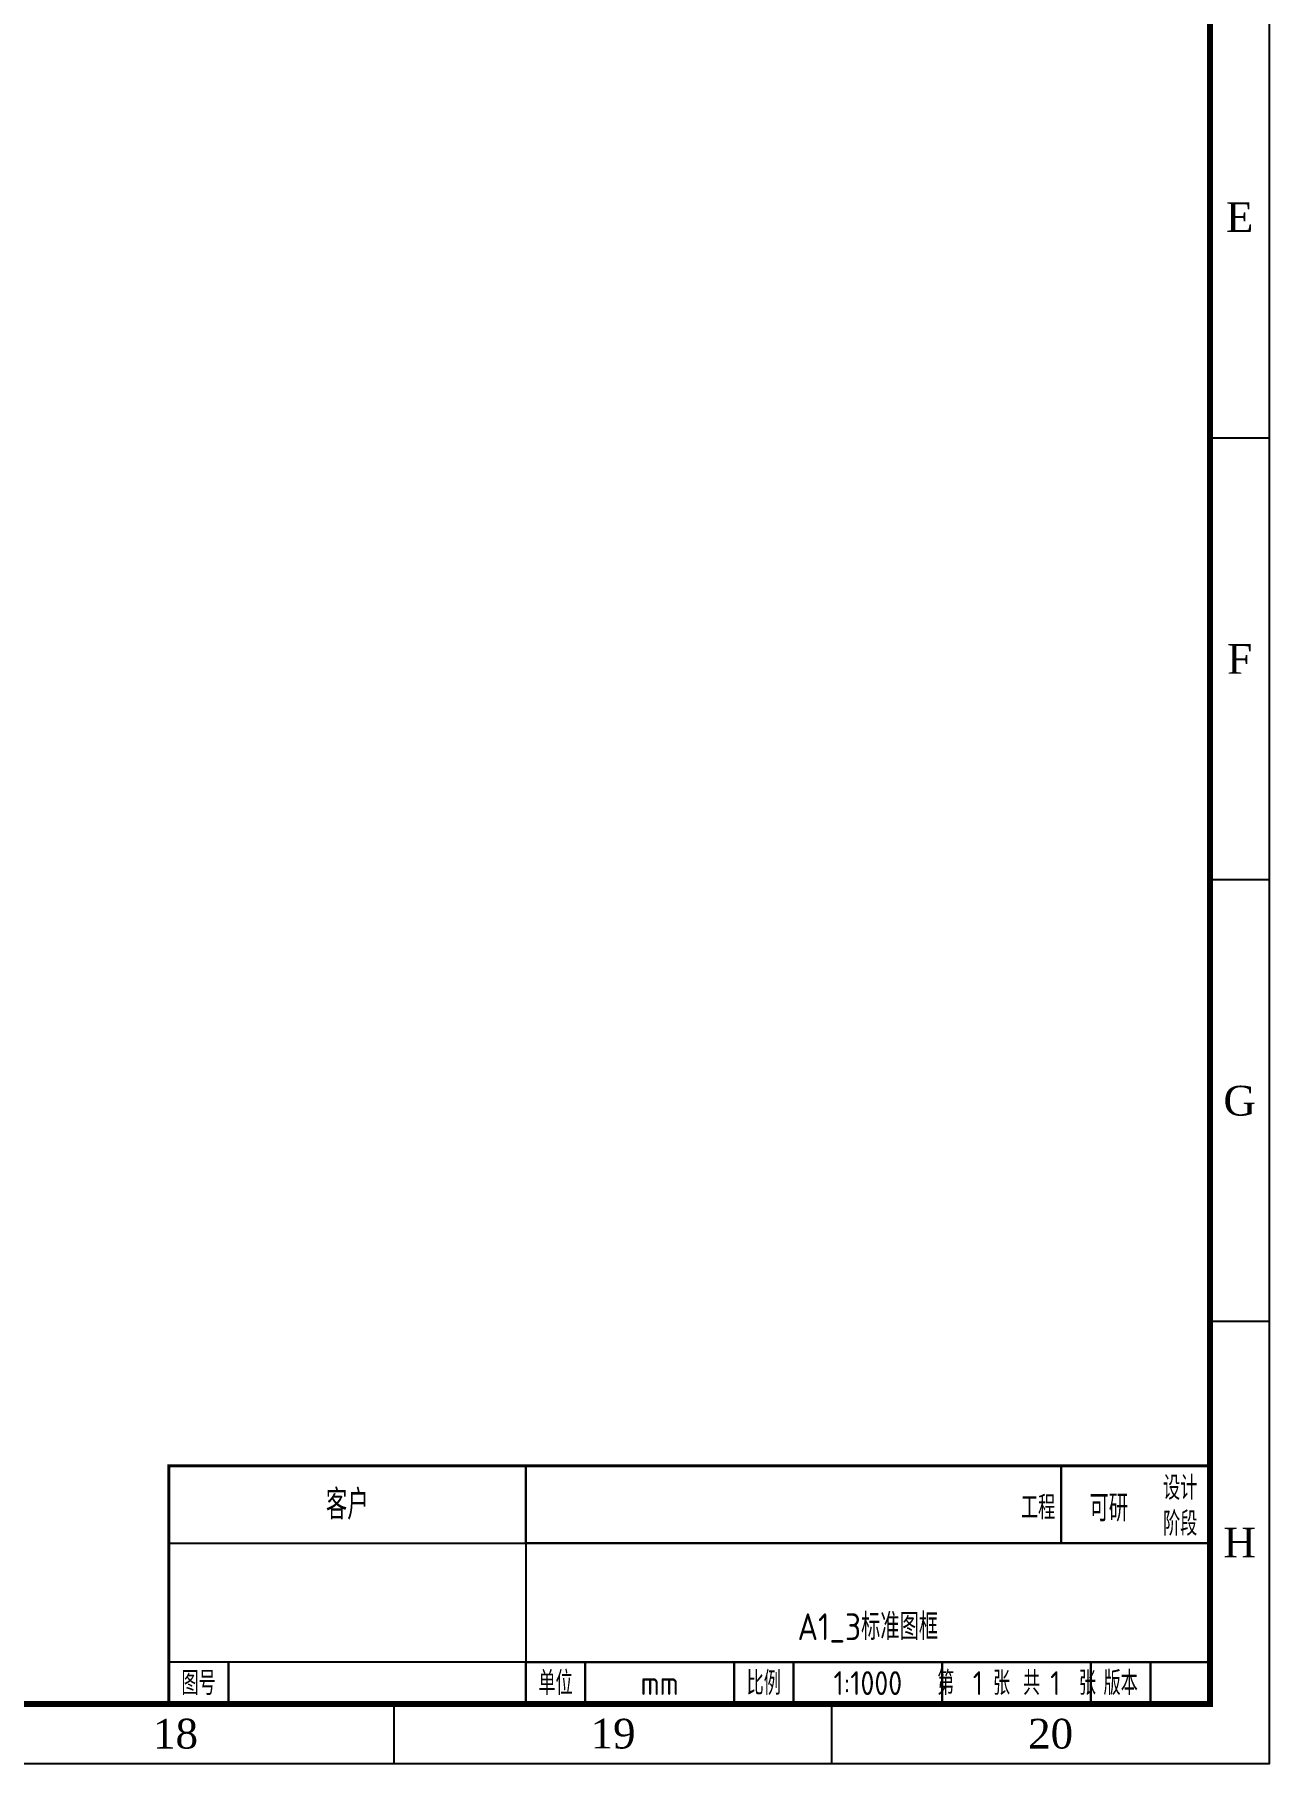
# Model space of a CAD drawing. Header units: millimetres. Extents: x 1218 to 2690, y 1163 to 1758.
# Drawn here: x 2481.9 to 2689.5, y 1163.8 to 1454.3 of the extents above; entities that cross this region are included whole.
import ezdxf
from ezdxf.enums import TextEntityAlignment as Align

# ---------------------------------------------------------------- set-up
doc = ezdxf.new("R2010")
doc.units = ezdxf.units.MM
doc.styles.add('Albedo', font='gbenor', dxfattribs={"bigfont": 'gbcbig'})
doc.styles.add('Times', font='times.ttf')

# ---------------------------------------------------------------- blocks, each defined once
blk = doc.blocks.new('*U717')
at = {"color": 5}
blk.add_lwpolyline([(0, 0), (1471, 0), (1471, 594), (0, 594)], close=True, dxfattribs=at)
blk = doc.blocks.new('*U719')
at = {"color": 5, "const_width": 0.5}
blk.add_lwpolyline([(0, 0), (175, 0), (175, 40), (0, 40)], close=True, dxfattribs=at)
blk = doc.blocks.new('*U720')
at = {"color": 5}
blk.add_lwpolyline([(0, 0), (10, 0), (10, 7), (0, 7)], close=True, dxfattribs=at)
at = {"color": 4, "style": 'Albedo'}
blk.add_text('图号', height=4, dxfattribs=at).set_placement((5, 3.5), align=Align.MIDDLE_CENTER)
blk = doc.blocks.new('*U721')
at = {"color": 5}
blk.add_lwpolyline([(0, 0), (50, 0), (50, 7), (0, 7)], close=True, dxfattribs=at)
blk = doc.blocks.new('*U722')
at = {"color": 5}
blk.add_lwpolyline([(0, 0), (10, 0), (10, 7), (0, 7)], close=True, dxfattribs=at)
at = {"color": 4, "style": 'Albedo'}
blk.add_text('单位', height=4, dxfattribs=at).set_placement((5, 3.5), align=Align.MIDDLE_CENTER)
blk = doc.blocks.new('*U723')
at = {"color": 5}
blk.add_lwpolyline([(0, 0), (25, 0), (25, 7), (0, 7)], close=True, dxfattribs=at)
at = {"color": 7, "style": 'Albedo'}
blk.add_text('mm', height=4, dxfattribs=at).set_placement((12.5, 3.5), align=Align.MIDDLE_CENTER)
blk = doc.blocks.new('*U724')
at = {"color": 5}
blk.add_lwpolyline([(0, 0), (10, 0), (10, 7), (0, 7)], close=True, dxfattribs=at)
at = {"color": 4, "style": 'Albedo'}
blk.add_text('比例', height=4, dxfattribs=at).set_placement((5, 3.5), align=Align.MIDDLE_CENTER)
blk = doc.blocks.new('*U725')
at = {"color": 5}
blk.add_lwpolyline([(0, 0), (25, 0), (25, 7), (0, 7)], close=True, dxfattribs=at)
at = {"color": 7, "style": 'Albedo'}
blk.add_text('1:1000', height=4, dxfattribs=at).set_placement((12.5, 3.5), align=Align.MIDDLE_CENTER)
blk = doc.blocks.new('*U726')
at = {"color": 5}
blk.add_lwpolyline([(0, 0), (25, 0), (25, 7), (0, 7)], close=True, dxfattribs=at)
at = {"color": 4, "style": 'Albedo'}
blk.add_text('第   张 共   张', height=4, dxfattribs=at).set_placement((12.5, 3.5), align=Align.MIDDLE_CENTER)
blk = doc.blocks.new('*U727')
at = {"color": 5}
blk.add_lwpolyline([(0, 0), (10, 0), (10, 7), (0, 7)], close=True, dxfattribs=at)
at = {"color": 4, "style": 'Albedo'}
blk.add_text('版本', height=4, dxfattribs=at).set_placement((5, 3.5), align=Align.MIDDLE_CENTER)
blk = doc.blocks.new('*U728')
at = {"color": 5}
blk.add_lwpolyline([(0, 0), (10, 0), (10, 7), (0, 7)], close=True, dxfattribs=at)
blk = doc.blocks.new('*U729')
at = {"color": 5}
blk.add_lwpolyline([(0, 0), (115, 0), (115, 20), (0, 20)], close=True, dxfattribs=at)
blk = doc.blocks.new('*U730')
at = {"color": 5}
blk.add_lwpolyline([(0, 0), (60, 0), (60, 13), (0, 13)], close=True, dxfattribs=at)
at = {"color": 7, "style": 'Albedo'}
blk.add_text('客户', height=5, dxfattribs=at).set_placement((30, 6.5), align=Align.MIDDLE_CENTER)
blk = doc.blocks.new('*U731')
at = {"color": 5}
blk.add_lwpolyline([(0, 0), (90, 0), (90, 13), (0, 13)], close=True, dxfattribs=at)
blk = doc.blocks.new('*U732')
at = {"color": 5}
blk.add_lwpolyline([(0, 0), (25, 0), (25, 13), (0, 13)], close=True, dxfattribs=at)

msp = doc.modelspace()

# ---------------------------------------------------------------- linework, layer by layer
at = {"color": 5}
for p, q in [((2689.469, 1386.525), (2679.469, 1386.525)), ((2689.469, 1312.275), (2679.469, 1312.275)), ((2689.469, 1238.025), (2679.469, 1238.025)), ((2542.369, 1163.775), (2542.369, 1173.775)), ((2615.919, 1163.775), (2615.919, 1173.775))]:
    msp.add_line(p, q, dxfattribs=at)
at = {"color": 5, "const_width": 1}
msp.add_lwpolyline([(1243.469, 1173.775), (2679.469, 1173.775), (2679.469, 1747.775), (1243.469, 1747.775)], close=True, dxfattribs=at)

# ---------------------------------------------------------------- block references
for name, p in [('*U717', (1218.469, 1163.775)), ('*U719', (2504.469, 1173.775)), ('*U730', (2504.469, 1200.775)), ('*U731', (2564.469, 1200.775)), ('*U732', (2654.469, 1200.775)), ('*U729', (2564.469, 1180.775)), ('*U720', (2504.469, 1173.775)), ('*U721', (2514.469, 1173.775)), ('*U722', (2564.469, 1173.775)), ('*U723', (2574.469, 1173.775)), ('*U724', (2599.469, 1173.775)), ('*U725', (2609.469, 1173.775)), ('*U726', (2634.469, 1173.775)), ('*U727', (2659.469, 1173.775)), ('*U728', (2669.469, 1173.775))]:
    msp.add_blockref(name, p)

# ---------------------------------------------------------------- texts
at = {"color": 4}
for s, height, style, p in [('E', 5, 'Times', (2684.469, 1423.65)), ('F', 5, 'Times', (2684.469, 1349.4)), ('G', 5, 'Times', (2684.469, 1275.15)), ('设计', 4, 'Albedo', (2674.469, 1210.275)), ('阶段', 4, 'Albedo', (2674.469, 1204.275)), ('H', 5, 'Times', (2684.469, 1200.9)), ('18', 5, 'Times', (2505.594, 1168.775)), ('19', 5, 'Times', (2579.144, 1168.775)), ('20', 5, 'Times', (2652.694, 1168.775))]:
    msp.add_text(s, height=height, dxfattribs=dict(at, style=style)).set_placement(p, align=Align.MIDDLE)
at = {"color": 4, "style": 'Albedo'}
msp.add_text('工程', height=4, dxfattribs=at).set_placement((2653.469, 1206.775), align=Align.MIDDLE_RIGHT)
at = {"style": 'Albedo'}
for s, height, p in [('可研', 4.5, (2662.469, 1206.775)), ('A1_3标准图框', 4.5, (2621.969, 1186.775)), ('1', 4, (2640.469, 1177.275)), ('1', 4, (2653.469, 1177.275))]:
    msp.add_text(s, height=height, dxfattribs=at).set_placement(p, align=Align.MIDDLE)

doc.saveas('drawing.dxf')
